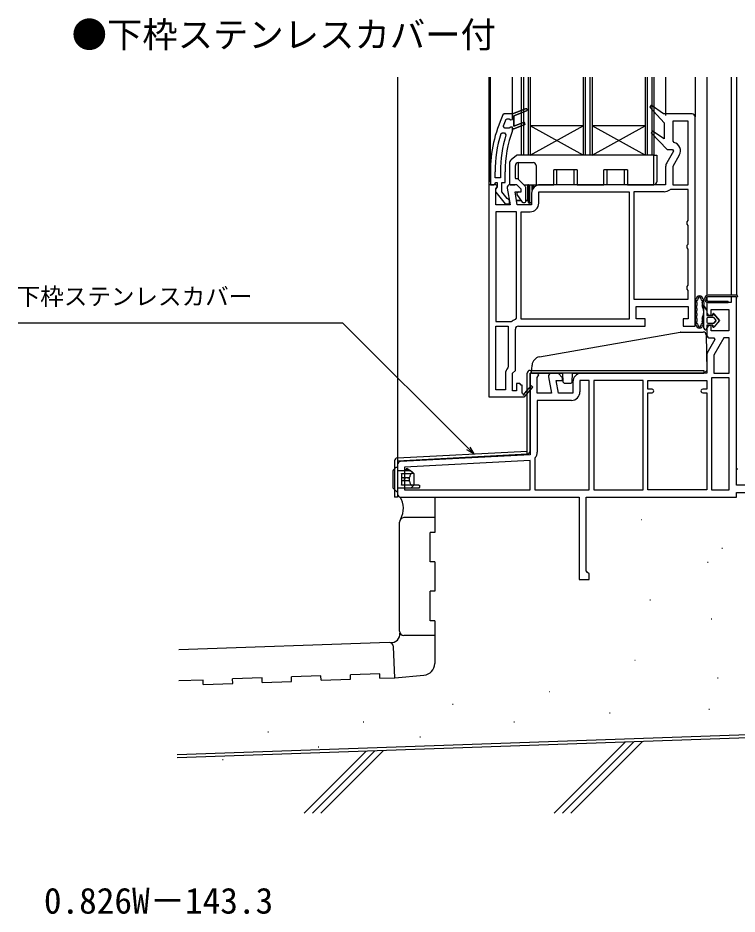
# Model space of a CAD drawing. Units: millimetres, scale not verified. Extents: x -525 to 525, y -783 to 779.
# Drawn here: x 71.1 to 315.2, y -188.2 to 115.9 of the extents above; entities that cross this region are included whole.
import ezdxf
from ezdxf.enums import TextEntityAlignment as Align

# ---------------------------------------------------------------- set-up
doc = ezdxf.new("R2010")
doc.units = ezdxf.units.MM
doc.header["$LTSCALE"] = 4
for name, color, linetype in [('0-1_USER1', 3, 'Continuous'), ('0-2_YKK_11', 7, 'Continuous'), ('0-4_YKK_12', 2, 'Continuous'), ('0-5_YKK_13', 4, 'Continuous'), ('0-7_YKK_D', 6, 'Continuous'), ('0-9_YSS_K', 3, 'Continuous'), ('0-A_YSS_KE', 3, 'Continuous')]:
    doc.layers.add(name, color=color, linetype=linetype)
doc.styles.add('ＭＳ ゴシック', font='')
doc.styles.get('ＭＳ ゴシック').set_extended_font_data('MS Gothic')

msp = doc.modelspace()

# ---------------------------------------------------------------- linework, layer by layer
at = {"layer": '0-2_YKK_11'}
for p, q in [((290.5, 56.9), (280.2, 56.9)), ((305, 10.5), (305, 8.3)), ((303.6, -11.3), (305, -11.3)), ((200, -35.649), (200, -45.7))]:
    msp.add_line(p, q, dxfattribs=at)
for points in [[(300, 83.3), (290.29, 83.3), (286.095, 86.252), (285.577, 85.661), (290.5, 80.3), (290.5, 74.835), (286.588, 77.456), (286.084, 76.851), (291.487, 71.3), (293.345, 71.3), (293.673, 70.733), (291.389, 66.777)], [(236.795, 81.399), (237.253, 81.7), (237.925, 81.7), (238.41, 81.325), (239, 81.4), (239, 83.3), (243.452, 85.071), (239, 83.3), (236.218, 83.3), (235.764, 83.01)], [(243.748, 84.328), (239.5, 82.638), (239.5, 79.161), (242.952, 80.534), (243.248, 79.791), (239.5, 78.3), (239, 78.3), (239, 78.8), (238.41, 78.875), (237.925, 78.5), (237.9, 78.5), (236.365, 78.5), (235.896, 79.174)], [(238.97, 77.682), (239, 77.853), (239, 78.3), (239.5, 78.3), (243.248, 79.791), (242.952, 80.534), (239.5, 79.161), (239.5, 82.638), (243.748, 84.328)], [(241, 11.301), (284, 11.3), (284, 13.8), (281, 13.8), (281, 18), (298.6, 18), (298.6, 13.8), (297, 13.8), (297, 11.3), (301, 11.3), (301, 82.3)], [(298.6, 59.3), (298.6, 80.9), (293.4, 80.9), (293.4, 74.113), (293.787, 73.626)], [(235.009, 76.545), (235.487, 76.9), (236.324, 76.9), (236.801, 76.252)], [(295.645, 69.35), (293.4, 65.461), (293.4, 59.3), (298.6, 59.3)], [(291, 65.327), (291, 59.3), (248.4, 59.3)], [(231.5, 63.667), (231.5, 59.3), (232.6, 59.3), (233.096, 59.737), (233.394, 60), (233.8, 60), (233.8, 58.6), (233.6, 58.2)], [(234.9, 63.667), (234.9, 61.6), (233.1, 61.6), (233.1, 63.667)], [(233.413, 56.783), (236.525, 52.8), (238, 52.8), (238, 53.901), (237.525, 54.4), (237.155, 54.592), (235.4, 56.838), (235.4, 60), (236.5, 60), (236.5, 63.667)], [(231, 59.3), (231, -12.7), (242.866, -12.7), (243, -12.777), (245.905, -9.359), (245.295, -8.841), (242.984, -11.56)], [(237.215, 58.127), (238.207, 52.5), (233.4, 52.5), (233.4, 57.857), (233.824, 58.535), (233.858, 59), (233.4, 59.3), (232.5, 59.3), (231, 59.3)], [(245.5, 56.4), (245.5, 52.5), (240.644, 52.5), (239.868, 56.9), (242, 56.9), (242, 57.8), (240.5, 59.3), (238.2, 59.3)], [(278.6, 56.9), (278.6, 13.7), (242, 13.7), (242, 50.1), (245, 50.1)], [(247.9, 53), (247.9, 56.9), (278.6, 56.9)], [(280.2, 56.9), (280.2, 20.4), (298.6, 20.4), (298.6, 23.434), (298.35, 23.867), (298.35, 24.733), (298.6, 25.166), (298.6, 37.434), (298.35, 37.867), (298.35, 38.733), (298.6, 39.166), (298.6, 45.434), (298.35, 45.867), (298.35, 46.733), (298.6, 47.166), (298.6, 57.7), (292.691, 57.7), (292.369, 57.583)], [(233.4, 50.1), (233.4, 12.9), (238.633, 12.9), (238.936, 13.003)], [(240.041, 13.563), (240.4, 14.042), (240.4, 50.1), (233.4, 50.1)], [(315, -42.7), (315, 21.3), (313.2, 21.3), (313.2, 19.3), (305, 19.3), (305, 16)], [(306, 15), (306.5, 15), (306.5, 16.9), (312.5, 16.9), (312.5, 9.7), (306.5, 9.7), (306.5, 11.5), (306, 11.5)], [(233.4, -10.3), (233.4, 11.3), (237.6, 11.301), (237.6, -2.499), (237.453, -2.853)], [(242.606, -11.626), (242.3, -11.449), (242.3, -8.7), (242, -8.7), (241.5, -8.2), (240.4, -8.2), (240.4, -10.7), (239, -10.7), (239, -4.7), (240, -3.7), (240, 10.301)], [(306, 7.3), (307.345, 7.3), (307.673, 6.733), (305.389, 2.777)], [(305, 1.327), (305, -4.7), (262.4, -4.7)], [(251.215, -5.874), (252.207, -11.5), (247.4, -11.5), (247.4, -6.144), (247.942, -5.276), (247.623, -4.7), (245, -4.7), (245, -32.342), (200.948, -34.65)], [(236.6, -4.907), (236.6, -10.299), (233.4, -10.3)], [(259.5, -7.6), (259.5, -11.5), (254.644, -11.5), (253.868, -7.1), (256, -7.1), (256, -6.2), (254.5, -4.7), (252.2, -4.7)], [(265, -44.3), (265, -7.1), (261.9, -7.1), (261.9, -11)], [(286.4, -10.1), (285, -10.1), (285, -7.1), (305, -7.1), (305, -10.1), (303.6, -10.1)], [(305, -11.3), (305, -44.3), (285, -44.3), (285, -11.3), (286.4, -11.3)], [(259, -13.9), (247.4, -13.9), (247.4, -31.467)], [(246.718, -33.335), (246.6, -33.658), (246.6, -44.3), (265, -44.3)], [(201, -46.7), (261.6, -46.7), (261.6, -74.7), (265, -74.7), (265, -72.8), (264.5, -72.3), (264, -71.8), (264, -46.7), (315, -46.7), (315, -45.2), (327.5, -45.2), (327.5, -46.7), (330, -46.7), (330, -42.7), (315, -42.7)]]:
    msp.add_lwpolyline(points, dxfattribs=at)
for points in [[(312.6, -4.7), (312.6, 7.3), (310.771, 7.3), (307.4, 1.461), (307.4, -4.7)], [(283.4, -44.3), (283.4, -7.1), (266.6, -7.1), (266.6, -44.3)], [(306.6, -6.3), (306.6, -44.3), (312.6, -44.3), (312.6, -6.3)], [(245, -34.344), (202.4, -36.577), (202.4, -44.3), (245, -44.3)]]:
    msp.add_lwpolyline(points, close=True, dxfattribs=at)
for centre, radius, start, end in [((277.5, 63.667), 46, 155.13402, 179.99999), ((243.6, 84.7), 0.4, 291.69939, 111.69941), ((243.6, 84.7), 0.4, 291.69939, 111.69941), ((300, 82.3), 1, 0.00001, 89.99999), ((277.5, 63.667), 44.4, 156.46078, 159.55779), ((277.5, 63.667), 44.4, 163.13981, 180.00001), ((277.5, 63.667), 42.6, 162.81723, 180.00001), ((277.5, 63.667), 41, 160.01112, 180.00001), ((293.134, 70.8), 2.9, 329.99998, 76.9794), ((293.9, 65.327), 2.9, 150.00001, 180.00002), ((234.2, 57.4), 1, 126.86989, 218.08672), ((238.2, 58.3), 1, 90, 189.99998), ((248.4, 56.4), 2.9, 90.00001, 179.99999), ((290.5, 59.8), 2.9, 269.99998, 310.11918), ((245, 53), 2.9, 270.00001, 359.99999), ((306, 16), 1, 180.00001, 269.99999), ((241, 10.301), 3.4, 106.3827, 127.37008), ((241, 10.301), 1, 90.00001, 179.99999), ((306, 10.5), 1, 90.00001, 179.99999), ((306, 8.3), 1, 180.00001, 269.99999), ((307.9, 1.327), 2.9, 150.00001, 180.00002), ((239.5, -4.907), 2.9, 134.90088, 179.99999), ((252.2, -5.7), 1, 90, 189.99998), ((262.4, -7.6), 2.9, 90.00001, 179.99999), ((242.822, -11.751), 0.25, 149.99997, 49.64296), ((259, -11), 2.9, 270.00001, 359.99999), ((286.4, -10.7), 0.6, 269.99999, 90.00001), ((303.6, -10.7), 0.6, 89.99999, 270.00001), ((244.5, -31.467), 2.9, 319.88081, 0.00001), ((201, -35.649), 1, 93.00003, 180), ((201, -45.7), 1, 180.00001, 269.99999)]:
    msp.add_arc(centre, radius, start, end, dxfattribs=at)
at = {"layer": '0-4_YKK_12'}
for p, q in [((200, 95.757), (200, -35.649)), ((231, 95.757), (231, 58.8)), ((231.496, 60.3), (231.496, 95.757)), ((239, 83.3), (239, 95.756)), ((242.003, 95.756), (242.003, 69.301)), ((242.703, 95.756), (242.703, 69.301)), ((244.303, 95.756), (244.303, 69.301)), ((245.003, 95.756), (245.003, 69.301)), ((263.003, 95.756), (263.003, 69.301)), ((263.703, 95.756), (263.703, 69.301)), ((265.303, 95.756), (265.303, 69.301)), ((266.003, 95.756), (266.003, 69.301)), ((284.003, 95.756), (284.003, 69.301)), ((284.703, 95.756), (284.703, 69.301)), ((286.303, 95.756), (286.303, 69.301)), ((287.003, 95.756), (287.003, 69.301)), ((291, 95.757), (291, 82.801)), ((301, 95.757), (301, 82.3)), ((305.004, 95.757), (305.005, 21.718)), ((313.2, 95.757), (313.2, 21.8)), ((315, 95.757), (315, 21.8)), ((263.003, 79.301), (245.003, 79.301)), ((263.003, 69.301), (245.003, 79.301)), ((245.003, 69.301), (263.003, 79.301)), ((284.003, 79.301), (266.003, 79.301)), ((284.003, 69.301), (266.003, 79.301)), ((266.003, 69.301), (284.003, 79.301)), ((287.003, 69.301), (242.003, 69.301)), ((313.2, 21.3), (313.2, 20.8)), ((315, 21.3), (315, 20.8)), ((305.005, 21.154), (305.005, 19.946)), ((305.005, 19.382), (305.005, 18.872))]:
    msp.add_line(p, q, dxfattribs=at)
at = {"layer": '0-5_YKK_13'}
for p, q in [((240.418, 69.235), (238.563, 67.751)), ((287, 69.3), (240.605, 69.3)), ((287, 69.3), (288, 69.3)), ((287, 59.3), (287, 69.3)), ((288, 69.3), (288, 60.3)), ((238, 66.579), (238, 59.5)), ((240, 61.5), (240, 65.8)), ((241, 66.8), (246, 66.8)), ((241, 61.129), (241, 66.8)), ((247, 65.8), (247, 59.3)), ((261, 64.3), (253, 64.3)), ((253, 59.3), (253, 64.3)), ((260, 59.3), (260, 64.3)), ((261, 64.3), (261, 59.3)), ((278, 64.3), (270, 64.3)), ((270, 59.3), (270, 64.3)), ((277, 59.3), (277, 64.3)), ((278, 64.3), (278, 59.3)), ((240.621, 61.3), (240.2, 61.3)), ((243.354, 58.775), (240.975, 61.154)), ((238, 59.28), (238, 59.3)), ((238.2, 59.3), (238, 59.3)), ((238.2, 59.3), (239.793, 59.3)), ((242.828, 59.3), (247, 59.3)), ((243.5, 53.6), (243.5, 58.422)), ((244.5, 53.3), (244.5, 59)), ((244.5, 59), (244.8, 59)), ((244.8, 59), (244.8, 53.3)), ((245.7, 57.459), (245.7, 59.3)), ((246, 59.3), (246, 58.028)), ((247, 59.3), (253, 59.3)), ((261, 59.3), (260, 59.3)), ((261, 59.3), (270, 59.3)), ((278, 59.3), (277, 59.3)), ((278, 59.3), (287, 59.3)), ((240.5, 56.385), (240.5, 56.063)), ((240.536, 55.949), (242.301, 53.428)), ((241.193, 56.9), (240.6, 56.558)), ((240.362, 54.1), (241.83, 54.1)), ((242.04, 53.8), (240.415, 53.8)), ((242.547, 53.3), (243.2, 53.3)), ((243.5, 54.1), (244.2, 54.1)), ((244.2, 53.8), (243.5, 53.8)), ((244.2, 54.1), (244.2, 53.8)), ((244.8, 53.3), (245.5, 53.3)), ((245.5, 53), (244.8, 53)), ((315, 21.8), (305.45, 21.8)), ((315, 21.3), (305.45, 21.3)), ((315, -37.2), (315, 21.3)), ((301, 19.591), (301, 12.609)), ((301.6, 19.312), (301.6, 18.309)), ((305.45, 19.8), (312.2, 19.8)), ((305.45, 19.3), (312.2, 19.3)), ((312.2, 19.3), (312.2, 19.8)), ((301.6, 17.251), (301.6, 16.629)), ((301.6, 15.571), (301.6, 14.949)), ((304, 10.599), (304, 18.149)), ((305, 16.7), (305, 14.9)), ((305, 16.7), (305, 14.9)), ((307, 14.9), (307, 15.398)), ((307, 15.398), (307, 14.9)), ((307.356, 15.529), (309.3, 13.25)), ((309.3, 13.25), (307.356, 15.529)), ((301.6, 13.891), (301.6, 12.888)), ((305, 14.9), (307, 14.9)), ((307, 14.9), (305, 14.9)), ((305, 13.9), (305, 12.6)), ((305, 13.9), (305, 12.6)), ((307.3, 14.2), (305.3, 14.2)), ((307.3, 14.2), (305.3, 14.2)), ((305.3, 12.3), (307.3, 12.3)), ((305.3, 12.3), (307.3, 12.3)), ((309.3, 13.25), (307.356, 10.971)), ((309.3, 13.25), (307.356, 10.971)), ((308.082, 13.445), (307.528, 14.095)), ((308.082, 13.445), (307.528, 14.095)), ((307.528, 12.405), (308.082, 13.055)), ((308.082, 13.055), (307.528, 12.405)), ((248.144, 0.862), (295.914, 9.285)), ((296.087, 9.3), (303.773, 9.3)), ((305, 11.6), (305, 10.6)), ((307, 11.6), (305, 11.6)), ((305, 11.6), (305, 10.6)), ((307, 11.6), (305, 11.6)), ((307, 11.102), (307, 11.6)), ((307, 11.6), (307, 11.102)), ((245.5, -4.7), (245.671, -1.91)), ((244, -32.094), (244, -4.7)), ((245, -3.7), (304, -3.7)), ((304, -4.7), (245, -4.7)), ((245, -31.092), (245, -4.7)), ((246.498, -4.7), (245.5, -4.7)), ((246.498, -4.7), (256.15, -4.7)), ((259.35, -4.7), (256.15, -4.7)), ((256.176, -7.7), (256.15, -4.7)), ((259.324, -7.7), (259.35, -4.7)), ((259.35, -4.7), (304.001, -4.7)), ((304, -3.7), (304, -4.7)), ((304.017, -4.7), (304.001, -4.7)), ((256.176, -7.7), (256.685, -8.2)), ((258.815, -8.2), (256.685, -8.2)), ((258.815, -8.2), (259.324, -7.7)), ((199.948, -33.401), (243.994, -31.093)), ((200, -34.4), (244.052, -32.091)), ((199, -34.4), (199, -46.7)), ((200, -34.4), (200, -46.7)), ((198.5, -43.624), (198.5, -37.724)), ((199.624, -36.6), (199.62, -36.605)), ((200, -37.6), (200, -43.8)), ((204.5, -37.8), (200, -37.8)), ((201.3, -38.7), (204.736, -38.7)), ((201.3, -38.804), (201.3, -38.7)), ((201.3, -38.804), (201.3, -40.2)), ((205.5, -38.7), (204.5, -37.8)), ((205.435, -38.7), (204.736, -38.7)), ((205, -38.1), (205, -38.25)), ((205.435, -38.7), (205.5, -38.7)), ((205.5, -38.7), (205.5, -42.7)), ((315.5, -37.2), (315, -37.2)), ((202.2, -40.2), (201.3, -40.2)), ((201.3, -40.2), (201.3, -41.2)), ((201.3, -41.2), (201.3, -42.596)), ((202.2, -40.2), (202.2, -41.2)), ((202.641, -40.2), (202.2, -40.2)), ((202.641, -40.2), (202.783, -40.2)), ((202.783, -41.2), (202.641, -41.2)), ((203.2, -40.2), (202.783, -40.2)), ((203.2, -41.2), (202.783, -41.2)), ((203.333, -40.2), (203.2, -40.2)), ((203.333, -41.2), (203.2, -41.2)), ((203.333, -40.2), (203.514, -40.2)), ((203.514, -41.2), (203.333, -41.2)), ((203.55, -40.2), (203.514, -40.2)), ((203.55, -41.2), (203.514, -41.2)), ((203.55, -40.2), (203.742, -40.2)), ((203.742, -41.2), (203.55, -41.2)), ((203.972, -40.2), (203.742, -40.2)), ((203.972, -41.2), (203.742, -41.2)), ((203.972, -40.2), (203.972, -41.2)), ((199.512, -44.712), (199.451, -44.651)), ((204.5, -43.7), (200, -43.7)), ((204.5, -43.7), (205.5, -42.7)), ((207.2, -43.7), (204.5, -43.7)), ((205.435, -42.7), (204.736, -42.7)), ((205.5, -42.7), (205.435, -42.7)), ((207.2, -42.7), (205.5, -42.7)), ((207.2, -42.7), (207.5, -42.7)), ((200, -46.7), (199, -46.7))]:
    msp.add_line(p, q, dxfattribs=at)
for points in [[(254, 64.3), (254, 59.3), (253, 59.3)], [(271, 64.3), (271, 59.3), (270, 59.3)], [(244.5, 54.1), (244.2, 54.1), (244.2, 59.3)], [(244.8, 53), (244.8, 53.3), (244.5, 53.3)], [(304, 18.149), (305, 16.7), (304, 18.149)], [(304.773, 8.317), (304.983, -3.7), (304.017, -4.7)], [(247.4, -4.7), (245.5, -4.7), (247.4, -4.7)], [(198.588, -37.512), (199.408, -36.692), (199.412, -36.688)], [(199.624, -36.6), (200, -36.6), (200, -37.6)], [(202.6, -37.8), (202.6, -37.2), (204.2, -37.8)], [(203.2, -37.425), (203.2, -36.9), (205, -38.1)], [(202.641, -41.2), (202.2, -41.2), (201.3, -41.2)], [(203.972, -40.2), (204.052, -40.006), (204.112, -39.804)], [(204.112, -41.596), (204.053, -41.398), (203.972, -41.2)], [(199.451, -44.651), (198.5, -43.7), (198.5, -43.624)], [(200, -43.8), (200, -44.8), (199.724, -44.8)], [(204.736, -42.7), (201.3, -42.7), (201.3, -42.596)], [(207.5, -42.7), (207.5, -43.4), (207.2, -43.7)]]:
    msp.add_lwpolyline(points, dxfattribs=at)
for centre, radius, start, end in [((239.5, 66.579), 1.5, 128.65981, 180), ((240.605, 69), 0.3, 90, 128.65981), ((241, 65.8), 1, 90, 180), ((246, 65.8), 1, 0, 90), ((240.2, 61.5), 0.2, 180, 270), ((240.621, 60.8), 0.5, 45, 90), ((238.2, 59.5), 0.2, 180, 270), ((243, 58.422), 0.5, 0, 45), ((244.2, 59), 0.3, 0, 90), ((244.2, 59), 0.6, 0, 30), ((287, 60.3), 1, 270, 0), ((240.7, 56.385), 0.2, 120, 180), ((240.7, 56.063), 0.2, 180, 215), ((242.547, 53.6), 0.3, 215, 270), ((243.2, 53.6), 0.3, 270, 0), ((244.2, 53.5), 0.3, 0, 90), ((244.8, 53.3), 0.3, 180, 270), ((302.5, 20.601), 1, 37.38277, 142.61723), ((302.5, 21.101), 0.2, 359.61392, 180.38608), ((305.45, 20.55), 1.25, 90, 270), ((305.45, 20.55), 0.75, 90, 270), ((315, 21.3), 0.5, 0, 90), ((301.6, 19.591), 0.6, 167.56011, 180), ((304.725, 18.901), 3.8, 142.61723, 167.56011), ((301.648, 19.781), 0.2, 107.41595, 215.894), ((301, 18.309), 0.6, 318.59038, 0), ((301, 19.312), 0.6, 0, 35.894), ((301.498, 20.258), 0.3, 287.41595, 337.1967), ((304.725, 18.901), 3.2, 141.12633, 157.1967), ((302, 21.098), 0.3, 321.12633, 0.38608), ((303, 21.098), 0.3, 179.61392, 218.87367), ((300.275, 18.901), 3.2, 22.8033, 38.87367), ((303.502, 20.258), 0.3, 202.8033, 252.58405), ((300.275, 18.901), 3.8, 348.58793, 37.38277), ((304, 18.149), 0.6, 168.58793, 212.63687), ((303.352, 19.781), 0.2, 319.31807, 72.58405), ((300.275, 18.901), 3.2, 348.58793, 9.09882), ((303.731, 19.455), 0.3, 139.31807, 189.09882), ((301.6, 17.78), 0.2, 138.59038, 221.40962), ((301.6, 16.1), 0.2, 138.59038, 221.40962), ((301, 17.251), 0.6, 0, 41.40962), ((301, 16.629), 0.6, 318.59038, 0), ((301, 15.571), 0.6, 0, 41.40962), ((300.8, 16.1), 3.2, 327.36313, 32.63687), ((307.202, 15.398), 0.202, 40.46378, 179.99997), ((307.202, 15.398), 0.202, 40.46381, 180), ((301.6, 12.609), 0.6, 180, 192.43988), ((304.725, 13.299), 3.8, 192.43988, 217.38277), ((301.6, 14.42), 0.2, 138.59038, 221.40962), ((301.648, 12.419), 0.2, 144.10601, 252.58405), ((301, 14.949), 0.6, 318.59038, 0), ((301, 13.891), 0.6, 360, 41.40962), ((301, 12.888), 0.6, 324.10601, 0), ((301.498, 11.942), 0.3, 22.8033, 72.58405), ((303.502, 11.942), 0.3, 107.41595, 157.1967), ((300.275, 13.299), 3.8, 322.61723, 348.58793), ((304, 14.051), 0.6, 147.36313, 191.41207), ((300.275, 13.299), 3.2, 350.90118, 11.41207), ((303.352, 12.419), 0.2, 287.41595, 40.68192), ((303.731, 12.745), 0.3, 170.90118, 220.68192), ((305.3, 13.9), 0.3, 90, 180), ((305.3, 13.9), 0.3, 90, 180), ((305.3, 12.6), 0.3, 180, 270), ((305.3, 12.6), 0.3, 180, 270), ((307.3, 13.9), 0.3, 40.46381, 90), ((307.3, 13.9), 0.3, 40.46381, 90), ((307.3, 12.6), 0.3, 270, 319.53619), ((307.3, 12.6), 0.3, 270, 319.53619), ((307.854, 13.25), 0.3, 319.53619, 40.46381), ((307.854, 13.25), 0.3, 319.53619, 40.46381), ((296.087, 8.3), 1, 90, 100), ((302.5, 11.599), 1, 217.38277, 322.61723), ((304.725, 13.299), 3.2, 202.8033, 218.87366), ((302, 11.102), 0.3, 359.61388, 38.87366), ((302.5, 11.099), 0.2, 179.61388, 0.38607), ((303, 11.102), 0.3, 141.12633, 180.38607), ((300.275, 13.299), 3.2, 321.12633, 337.1967), ((303.773, 8.3), 1, 1, 90), ((304.5, 10.6), 0.5, 179.88541, 0), ((304.5, 10.599), 0.5, 180.11462, 359.88538), ((304.5, 10.6), 0.5, 359.88533, 359.99998), ((307.202, 11.102), 0.202, 180, 319.53619), ((307.202, 11.102), 0.202, 180, 319.53619), ((248.665, -2.093), 3, 100, 176.5), ((245, -4.7), 1, 90, 179.98768), ((200, -34.4), 1, 93, 180), ((244, -31.092), 1, 273, 0), ((198.8, -37.724), 0.3, 135, 180), ((199.617, -36.901), 0.295, 89.30544, 134.94469), ((199.624, -36.9), 0.3, 90, 135), ((199.724, -44.5), 0.3, 225, 270)]:
    msp.add_arc(centre, radius, start, end, dxfattribs=at)
for centre, major_axis, start_param, end_param in [((206.289, -40.7), (0, 2.9), 0.8581397, 1.2566748), ((204.736, -39), (0, 0.3), 6.2831853, 7.141325), ((206.289, -40.7), (0, 2.9), 1.8849178, 2.283453), ((204.736, -42.4), (0, 0.3), 2.283453, 3.1415927)]:
    msp.add_ellipse(centre, major_axis=major_axis, ratio=0.789474, start_param=start_param, end_param=end_param, dxfattribs=at)
at = {"layer": '0-7_YKK_D'}
for points in [[(225.836, -32.044), (224.033, -30.241), (181.453, 12.34), (71.204, 12.34)], [(224.516, -29.758), (225.836, -32.044), (223.55, -30.724)]]:
    msp.add_lwpolyline(points, dxfattribs=at)
at = {"layer": '0-9_YSS_K'}
for p, q in [((212.614, -46.7), (212.614, -58.7)), ((282.64, -54.315), (282.84, -54.315)), ((212.614, -58.7), (211.114, -58.7)), ((310.066, -64.061), (310.266, -64.061)), ((212.614, -68.7), (212.614, -78.7)), ((305.231, -68.807), (305.431, -68.807)), ((212.614, -78.7), (211.114, -78.7)), ((211.114, -88.7), (211.114, -78.7)), ((285.623, -81.595), (285.823, -81.595)), ((306.509, -87.988), (306.709, -87.988)), ((212.614, -88.7), (211.114, -88.7)), ((212.614, -88.7), (212.614, -93.705)), ((212.614, -93.705), (212.614, -103.18)), ((280.508, -102.055), (280.708, -102.055)), ((154, -108.105), (144.006, -108.454)), ((144.059, -109.953), (144.006, -108.454)), ((154.053, -109.604), (154, -108.105)), ((154.053, -109.604), (164.047, -109.255)), ((173.988, -107.407), (163.994, -107.756)), ((164.047, -109.255), (163.994, -107.756)), ((174.041, -108.906), (173.988, -107.407)), ((193.976, -106.709), (183.982, -107.058)), ((194.028, -108.208), (193.976, -106.709)), ((194.028, -108.208), (199.023, -108.034)), ((199.023, -108.034), (208.962, -107.164)), ((308.641, -108.022), (308.841, -108.022)), ((134.065, -110.302), (144.059, -109.953)), ((251.524, -112.711), (251.724, -112.711)), ((218.703, -116.973), (218.903, -116.973)), ((271.984, -119.957), (272.184, -119.957)), ((305.657, -118.678), (305.857, -118.678)), ((188.366, -122.941), (188.566, -122.941)), ((239.515, -122.941), (239.715, -122.941)), ((363.5, -126.84), (125.235, -135.16)), ((155.971, -126.351), (156.171, -126.351)), ((207.547, -128.056), (207.747, -128.056)), ((277.306, -129.85), (253.141, -154.015)), ((280.237, -129.747), (255.969, -154.015)), ((283.168, -129.645), (258.797, -154.015)), ((189.383, -132.92), (168.288, -154.015)), ((192.314, -132.818), (171.116, -154.015)), ((173.021, -131.466), (173.221, -131.466)), ((195.245, -132.715), (173.945, -154.015)), ((140.626, -135.728), (140.826, -135.728))]:
    msp.add_line(p, q, dxfattribs=at)
for points in [[(212.614, -68.7), (211.114, -68.7), (211.114, -58.7)], [(134.065, -110.302), (134.013, -108.803), (125.734, -109.092)], [(174.041, -108.906), (184.034, -108.557), (183.982, -107.058)]]:
    msp.add_lwpolyline(points, dxfattribs=at)
for centre, radius, start, end in [((194.607, -50.537), 7.384, 330.80415, 31.34089), ((197.894, -93.214), 2.901, 263.88101, 6.5412), ((208.614, -103.18), 4, 275, 360)]:
    msp.add_arc(centre, radius, start, end, dxfattribs=at)
at = {"layer": '0-A_YSS_KE'}
for p, q in [((212.614, -53.7), (202.114, -53.7)), ((200.614, -92.205), (200.614, -55.2)), ((212.614, -93.705), (202.114, -93.705)), ((197.105, -96.094), (125.734, -98.586)), ((199.023, -108.034), (198.657, -97.54)), ((362.5, -125.874), (125.235, -134.16))]:
    msp.add_line(p, q, dxfattribs=at)
for centre, start, end in [((202.114, -55.2), 90, 180), ((202.114, -92.205), 180, 270), ((197.158, -97.593), 2, 92)]:
    msp.add_arc(centre, 1.5, start, end, dxfattribs=at)

# ---------------------------------------------------------------- texts
at = {"layer": '0-1_USER1', "style": 'ＭＳ ゴシック'}
msp.add_text('●下枠ステンレスカバー付', height=8.798, dxfattribs=at).set_placement((89.364, 103.186), align=Align.BOTTOM_LEFT)
at = {"layer": '0-7_YKK_D', "style": 'ＭＳ ゴシック'}
for s, height, p in [('下枠ステンレスカバー', 5.865, (70.687, 16.679)), ('0.826W－143.3', 8.798, (79.943, -190.737))]:
    msp.add_text(s, height=height, dxfattribs=at).set_placement(p, align=Align.BOTTOM_LEFT)

doc.saveas('drawing.dxf')
